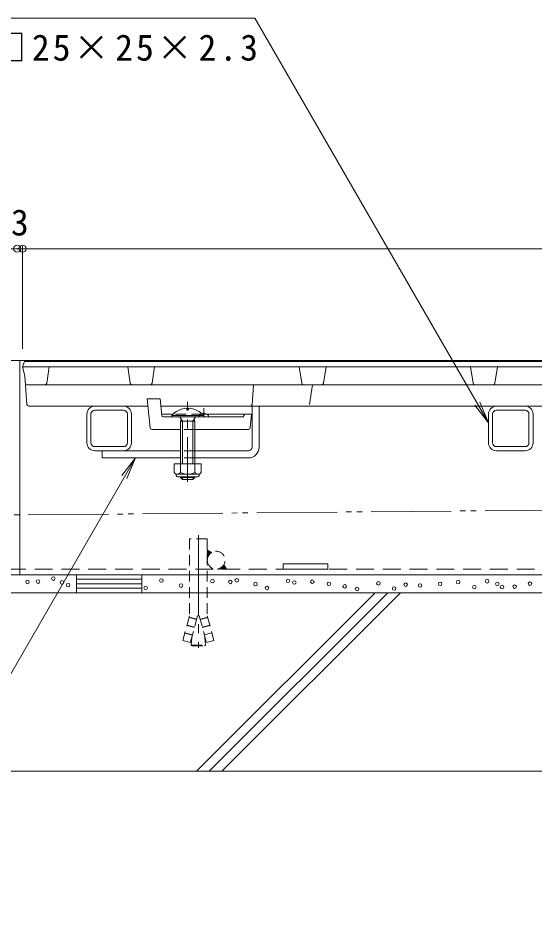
# Model space of a CAD drawing. Units: millimetres at full size, sheet at 1:5; details may follow other scales. Extents: x -1782 to 1922, y -1359 to 1336.
# Drawn here: x -1441 to -1151, y -907 to -400 of the extents above; entities that cross this region are included whole.
import ezdxf
from ezdxf.enums import TextEntityAlignment as Align

# ---------------------------------------------------------------- set-up
doc = ezdxf.new("R2010")
doc.units = ezdxf.units.MM
doc.header["$LTSCALE"] = 5
doc.header["$PDMODE"] = 32
doc.header["$PDSIZE"] = 4
for name, pattern in [('CHAIN1', [8, 5, -1, 1, -1]), ('CHAIN2', [12, 9, -1, 1, -1]), ('DASHED1', [1.8, 1.2, -0.6]), ('DASHED2', [3, 2, -1]), ('DOUBLE_CHAIN2', [12.8, 9, -1, 0.6, -0.6, 0.6, -1])]:
    doc.linetypes.add(name, pattern=pattern)
for name, color, linetype, lineweight in [('4-0_通り芯', 7, 'Continuous', 9), ('4-2_給水施設', 3, 'Continuous', 9), ('4-4_ハッチ', 7, 'Continuous', 9), ('4-5_図形', 7, 'Continuous', 9), ('4-E_補助線（青）', 7, 'Continuous', 9)]:
    doc.layers.add(name, color=color, linetype=linetype, lineweight=lineweight)
doc.styles.add('ＭＳ ゴシック', font='')
doc.styles.get('ＭＳ ゴシック').set_extended_font_data('MS Gothic')

msp = doc.modelspace()

# ---------------------------------------------------------------- linework, layer by layer
at = {"layer": '4-0_通り芯'}
for p, q in [((-249.529, -591.851), (-1629.529, -591.851)), ((-1439.529, -591.851), (-1439.529, -711.851)), ((-1381.508, -617.351), (-1397.508, -617.351)), ((-1309.468, -640.351), (-1309.468, -617.351)), ((-1305.508, -640.351), (-1305.508, -617.351)), ((-1172.529, -617.351), (-1156.529, -617.351)), ((-1402.008, -637.851), (-1402.008, -621.851)), ((-1401.919, -621.851), (-1402.008, -621.851)), ((-1399.708, -637.851), (-1399.708, -621.851)), ((-1381.508, -619.651), (-1397.508, -619.651)), ((-1379.308, -621.851), (-1379.308, -637.851)), ((-1377.008, -637.851), (-1377.008, -621.851)), ((-1177.029, -637.851), (-1177.029, -621.851)), ((-1174.729, -621.851), (-1174.729, -637.851)), ((-1172.529, -619.651), (-1156.529, -619.651)), ((-1154.329, -637.851), (-1154.329, -621.851)), ((-1152.119, -621.851), (-1152.029, -621.851)), ((-1152.029, -637.851), (-1152.029, -621.851)), ((-1381.508, -640.051), (-1397.508, -640.051)), ((-1349.533, -642.351), (-1397.508, -642.351)), ((-1393.508, -646.351), (-1393.508, -642.351)), ((-1311.468, -642.351), (-1341.533, -642.351)), ((-1172.529, -640.051), (-1156.529, -640.051)), ((-1172.529, -642.351), (-1156.529, -642.351)), ((-1349.533, -646.351), (-1393.508, -646.351)), ((-1311.508, -646.351), (-1341.533, -646.351)), ((-1267.029, -705.651), (-1292.029, -705.651)), ((-1292.029, -705.651), (-1292.029, -708.651)), ((-1267.029, -708.651), (-1292.029, -708.651)), ((-1267.029, -705.651), (-1267.029, -708.651)), ((-1641.189, -711.851), (-237.868, -711.851))]:
    msp.add_line(p, q, dxfattribs=at)
at = {"layer": '4-0_通り芯', "color": 4, "linetype": 'CHAIN1'}
msp.add_line((-1345.533, -659.81), (-1345.533, -614.896), dxfattribs=at)
at = {"layer": '4-0_通り芯', "color": 6}
for p, q in [((-1354.433, -622.651), (-1354.433, -623.351)), ((-1354.433, -622.651), (-1336.633, -622.651)), ((-1346.035, -618.562), (-1346.035, -619.351)), ((-1345.033, -619.351), (-1346.033, -619.351)), ((-1345.033, -618.562), (-1345.033, -619.351)), ((-1336.633, -622.651), (-1336.633, -623.351)), ((-1354.433, -623.351), (-1336.633, -623.351)), ((-1349.883, -623.351), (-1348.433, -625.851)), ((-1349.533, -625.851), (-1348.985, -624.901)), ((-1341.556, -625.851), (-1349.533, -625.851)), ((-1349.533, -625.851), (-1349.533, -649.651)), ((-1348.433, -625.851), (-1348.433, -649.651)), ((-1341.183, -623.351), (-1342.633, -625.851)), ((-1342.633, -625.851), (-1342.633, -649.651)), ((-1341.556, -625.851), (-1342.094, -624.92)), ((-1341.533, -625.851), (-1341.533, -649.651)), ((-1341.533, -657.251), (-1349.533, -657.251)), ((-1342.633, -656.951), (-1342.633, -658.351)), ((-1341.533, -656.951), (-1341.533, -657.251))]:
    msp.add_line(p, q, dxfattribs=at)
at = {"layer": '4-0_通り芯', "linetype": 'DASHED1'}
for p, q in [((-1341.533, -642.351), (-1349.533, -642.351)), ((-1341.533, -646.351), (-1349.533, -646.351))]:
    msp.add_line(p, q, dxfattribs=at)
at = {"layer": '4-0_通り芯', "color": 2}
for p, q in [((-1353.033, -649.651), (-1353.033, -654.451)), ((-1338.033, -649.651), (-1353.033, -649.651)), ((-1349.533, -649.651), (-1349.533, -654.451)), ((-1341.533, -649.651), (-1341.533, -654.451)), ((-1338.033, -649.651), (-1338.033, -654.451)), ((-1351.883, -656.201), (-1351.883, -655.36)), ((-1339.783, -655.451), (-1351.283, -655.451)), ((-1351.133, -656.951), (-1339.933, -656.951)), ((-1339.183, -656.201), (-1339.183, -655.36))]:
    msp.add_line(p, q, dxfattribs=at)
at = {"layer": '4-0_通り芯', "linetype": 'DASHED2'}
msp.add_line((-1641.189, -708.651), (-237.868, -708.651), dxfattribs=at)
at = {"layer": '4-0_通り芯', "color": 6}
for points in [[(-1349.533, -656.951), (-1349.533, -657.251), (-1348.433, -658.351)], [(-1348.433, -656.951), (-1348.433, -658.351), (-1342.633, -658.351), (-1341.533, -657.251)]]:
    msp.add_lwpolyline(points, dxfattribs=at)
at = {"layer": '4-0_通り芯'}
for centre, radius, start, end in [((-1397.508, -621.851), 4.5, 90, 180), ((-1381.508, -621.851), 4.5, 0, 90), ((-1172.529, -621.851), 4.5, 90, 180), ((-1156.529, -621.851), 4.5, 0, 90), ((-1397.508, -621.851), 2.2, 90, 180), ((-1381.508, -621.851), 2.2, 0, 90), ((-1172.529, -621.851), 2.2, 90, 180), ((-1156.529, -621.851), 2.2, 0, 90), ((-1397.508, -637.851), 4.5, 180, 270), ((-1397.508, -637.851), 2.2, 180, 270), ((-1381.508, -637.851), 2.2, 270, 0), ((-1381.508, -637.851), 4.5, 270, 0), ((-1172.529, -637.851), 4.5, 180, 270), ((-1172.529, -637.851), 2.2, 180, 270), ((-1156.529, -637.851), 2.2, 270, 0), ((-1156.529, -637.851), 4.5, 270, 0), ((-1311.508, -640.351), 6, 270, 0), ((-1311.468, -640.351), 2, 270, 0)]:
    msp.add_arc(centre, radius, start, end, dxfattribs=at)
at = {"layer": '4-0_通り芯', "color": 6}
for centre, start, end in [((-1345.533, -630.251), 92.45808, 139.50492), ((-1345.633, -630.251), 92.44928, 92.45808), ((-1345.533, -630.251), 40.49508, 87.55072)]:
    msp.add_arc(centre, 11.7, start, end, dxfattribs=at)
at = {"layer": '4-0_通り芯', "color": 2}
for centre, radius, start, end in [((-1351.283, -653.42), 2.031, 210.51797, 329.48203), ((-1351.133, -656.201), 0.75, 180, 270), ((-1345.533, -646.951), 8.5, 241.92867, 298.07147), ((-1339.783, -653.42), 2.031, 210.51451, 329.48514), ((-1339.933, -656.201), 0.75, 270, 0)]:
    msp.add_arc(centre, radius, start, end, dxfattribs=at)
at = {"layer": '4-2_給水施設'}
for p, q in [((-1437.029, -592.351), (-1438.029, -595.351)), ((-1438.029, -595.351), (-1423.164, -595.351)), ((-1436.744, -600.351), (-1438.029, -595.351)), ((-1424.401, -604.499), (-1423.029, -595.351)), ((-1423.164, -595.351), (-441.029, -595.351)), ((-1377.656, -604.499), (-1379.029, -595.351)), ((-1365.401, -604.499), (-1364.029, -595.351)), ((-1281.656, -604.499), (-1283.029, -595.351)), ((-1269.401, -604.499), (-1268.029, -595.351)), ((-1185.656, -604.499), (-1187.029, -595.351)), ((-1173.401, -604.499), (-1172.029, -595.351)), ((-1435.595, -616.422), (-1436.744, -600.351)), ((-443.602, -605.351), (-1435.456, -605.351)), ((-1309.455, -616.431), (-1308.567, -605.351)), ((-1277.201, -616.499), (-1275.529, -605.351)), ((-1434.598, -617.351), (-1367.808, -617.351)), ((-1360.973, -613.351), (-1368.208, -613.351)), ((-1366.599, -629.451), (-1368.208, -613.351)), ((-1360.063, -622.451), (-1360.973, -613.351)), ((-569.529, -617.351), (-1360.573, -617.351)), ((-1353.623, -621.851), (-1360.123, -621.851)), ((-1309.808, -621.851), (-1337.364, -621.851)), ((-1314.473, -623.351), (-1313.473, -621.851)), ((-1310.433, -629.433), (-1309.816, -621.938)), ((-1309.816, -621.938), (-1309.808, -621.851)), ((-1359.068, -623.351), (-1354.433, -623.351)), ((-1336.633, -623.351), (-1314.473, -623.351)), ((-1349.533, -630.351), (-1365.603, -630.351)), ((-1311.43, -630.351), (-1341.533, -630.351))]:
    msp.add_line(p, q, dxfattribs=at)
at = {"layer": '4-2_給水施設', "linetype": 'DASHED1'}
for p, q in [((-1337.364, -621.851), (-1353.623, -621.851)), ((-1336.473, -623.351), (-1336.473, -618.548)), ((-1336.633, -623.351), (-1354.433, -623.351)), ((-1341.533, -630.351), (-1349.533, -630.351))]:
    msp.add_line(p, q, dxfattribs=at)
at = {"layer": '4-2_給水施設'}
msp.add_lwpolyline([(-1437.029, -592.351), (-586.677, -592.351), (-442.029, -592.351)], dxfattribs=at)
for centre, radius, start, end in [((-1435.456, -604.351), 1, 184.09, 270), ((-1425.39, -604.351), 1, 270, 351.46923), ((-1376.668, -604.351), 1, 188.53077, 270), ((-1366.39, -604.351), 1, 270, 351.46923), ((-1280.668, -604.351), 1, 188.53077, 270), ((-1270.39, -604.351), 1, 270, 351.46923), ((-1184.668, -604.351), 1, 188.53077, 270), ((-1174.39, -604.351), 1, 270, 351.46923), ((-1434.598, -616.351), 1, 184.09, 270), ((-1310.452, -616.351), 1, 270, 355.42), ((-1359.068, -622.351), 1, 185.71059, 270), ((-1336.473, -624.351), 3, 19.47122, 112.98713), ((-1365.603, -629.351), 1, 185.71059, 270), ((-1311.43, -629.351), 1, 270, 355.29215)]:
    msp.add_arc(centre, radius, start, end, dxfattribs=at)
at = {"layer": '4-2_給水施設', "linetype": 'DASHED1'}
msp.add_arc((-1336.473, -624.351), 3, 112.98713, 160.52878, dxfattribs=at)
at = {"layer": '4-4_ハッチ'}
for p, q in [((-1431.887, -529.189), (-1623.47, -529.189)), ((-1438.029, -527.689), (-1438.029, -585.351)), ((-1431.887, -529.189), (-434.887, -529.189))]:
    msp.add_line(p, q, dxfattribs=at)
for p in [(-1441.029, -529.189), (-1438.029, -529.189)]:
    msp.add_point(p, dxfattribs=at)
at = {"layer": '4-5_図形'}
for p, q in [((-1576.682, -400.036), (-1307.951, -400.036)), ((-1177.061, -626.745), (-1307.951, -400.036)), ((-1177.061, -626.745), (-1184.67, -616.828)), ((-1177.061, -626.745), (-1181.844, -615.196)), ((-1374.819, -646.351), (-1525.172, -906.771)), ((-1374.819, -646.351), (-1382.428, -656.268)), ((-1374.819, -646.351), (-1379.602, -657.9))]:
    msp.add_line(p, q, dxfattribs=at)
at = {"layer": '4-E_補助線（青）', "linetype": 'DOUBLE_CHAIN2'}
msp.add_line((-237.868, -667.351), (-1641.189, -680.131), dxfattribs=at)
at = {"layer": '4-E_補助線（青）', "linetype": 'DASHED1'}
for p, q in [((-1334.534, -691.651), (-1344.534, -691.651)), ((-1344.534, -691.651), (-1344.529, -734.856)), ((-1334.534, -691.651), (-1334.529, -734.856)), ((-1332.032, -699.321), (-1334.533, -697.877)), ((-1334.533, -697.98), (-1334.467, -697.915)), ((-1334.533, -698.334), (-1334.243, -698.044)), ((-1334.533, -698.688), (-1334.019, -698.174)), ((-1334.533, -699.041), (-1333.795, -698.303)), ((-1334.533, -699.395), (-1333.571, -698.432)), ((-1334.533, -699.748), (-1333.346, -698.562)), ((-1334.533, -700.102), (-1333.122, -698.691)), ((-1334.533, -700.455), (-1332.898, -698.821)), ((-1334.533, -700.809), (-1332.674, -698.95)), ((-1334.533, -701.162), (-1332.45, -699.079)), ((-1334.533, -701.516), (-1332.226, -699.209)), ((-1334.532, -701.869), (-1333.922, -701.259)), ((-1334.532, -702.223), (-1334.218, -701.908)), ((-1334.532, -702.576), (-1334.378, -702.422)), ((-1328.828, -708.529), (-1328.79, -708.673)), ((-1328.586, -708.651), (-1328.473, -708.538)), ((-1328.233, -708.651), (-1327.989, -708.407)), ((-1327.879, -708.651), (-1327.404, -708.176)), ((-1327.526, -708.651), (-1326.508, -707.633)), ((-1327.172, -708.651), (-1325.008, -706.487)), ((-1326.819, -708.651), (-1324.878, -706.711)), ((-1326.465, -708.651), (-1324.749, -706.935)), ((-1326.112, -708.651), (-1324.62, -707.159)), ((-1325.758, -708.651), (-1324.49, -707.383)), ((-1325.55, -706.675), (-1325.137, -706.262)), ((-1325.404, -708.651), (-1324.361, -707.607)), ((-1325.202, -706.151), (-1323.758, -708.651)), ((-1325.051, -708.651), (-1324.231, -707.831)), ((-1324.697, -708.651), (-1324.102, -708.056)), ((-1324.344, -708.651), (-1323.973, -708.28)), ((-1323.99, -708.651), (-1323.843, -708.504)), ((-1344.529, -734.856), (-1348.228, -748.661)), ((-1340.575, -736.942), (-1344.785, -735.814)), ((-1340.523, -736.749), (-1344.734, -735.621)), ((-1340.015, -734.856), (-1344.017, -749.789)), ((-1339.042, -734.856), (-1340.015, -734.856)), ((-1339.042, -734.856), (-1335.041, -749.789)), ((-1338.535, -736.749), (-1334.324, -735.621)), ((-1338.483, -736.942), (-1334.272, -735.814)), ((-1334.529, -734.856), (-1330.83, -748.661)), ((-1342.904, -745.635), (-1347.115, -744.507)), ((-1342.852, -745.442), (-1347.063, -744.314)), ((-1341.739, -741.289), (-1345.95, -740.161)), ((-1341.687, -741.096), (-1345.898, -739.967)), ((-1337.37, -741.096), (-1333.159, -739.967)), ((-1337.318, -741.289), (-1333.107, -740.161)), ((-1336.205, -745.442), (-1331.994, -744.314)), ((-1344.017, -749.789), (-1348.228, -748.661)), ((-1343.529, -751.151), (-1343.23, -746.875)), ((-1335.529, -751.151), (-1335.828, -746.875)), ((-1335.041, -749.789), (-1330.83, -748.661)), ((-1343.529, -751.151), (-1335.529, -751.151)), ((-1343.529, -751.151), (-1343.029, -751.651)), ((-1343.029, -751.651), (-1336.029, -751.651)), ((-1335.529, -751.151), (-1336.029, -751.651))]:
    msp.add_line(p, q, dxfattribs=at)
at = {"layer": '4-E_補助線（青）', "linetype": 'CHAIN2'}
msp.add_line((-1339.529, -689.548), (-1339.529, -752.744), dxfattribs=at)
at = {"layer": '4-E_補助線（青）', "color": 2}
for p, q in [((-1407.791, -711.851), (-1371.266, -711.851)), ((-1407.791, -721.851), (-1407.791, -711.851)), ((-1407.791, -714.351), (-1371.266, -714.351)), ((-1371.266, -711.851), (-1371.266, -721.851)), ((-1407.791, -716.851), (-1371.266, -716.851)), ((-1407.791, -719.351), (-1371.266, -719.351)), ((-237.868, -721.851), (-1641.189, -721.851)), ((-1340.537, -821.851), (-1240.537, -721.851)), ((-1333.466, -821.851), (-1233.466, -721.851)), ((-1326.395, -821.851), (-1226.395, -721.851)), ((-237.868, -821.851), (-1641.189, -821.851))]:
    msp.add_line(p, q, dxfattribs=at)
at = {"layer": '4-E_補助線（青）'}
for centre in [(-1420.755, -713.927), (-1360.226, -714.993), (-1331.65, -715.357), (-1318.027, -714.879), (-1289.345, -715.19), (-1177.779, -715.423), (-1435.254, -715.839), (-1429.359, -715.6), (-1415.975, -716.078), (-1412.468, -717.637), (-1369.038, -719.133), (-1349.232, -717.861), (-1321.612, -715.835), (-1307.511, -717.03), (-1301.059, -719.181), (-1285.76, -716.146), (-1275.723, -715.668), (-1266.402, -716.863), (-1257.559, -718.297), (-1250.628, -719.731), (-1238.678, -716.624), (-1229.835, -719.492), (-1223.382, -717.341), (-1215.302, -717.813), (-1204.069, -716.857), (-1194.031, -715.901), (-1184.949, -718.769), (-1172.043, -716.857), (-1169.38, -718.682), (-1162.37, -718.443), (-1153.766, -716.77)]:
    msp.add_circle(centre, 1, dxfattribs=at)
at = {"layer": '4-E_補助線（青）', "linetype": 'DASHED1'}
for start, end in [(180, 120), (120, 180)]:
    msp.add_arc((-1329.532, -703.651), 5, start, end, dxfattribs=at)

# ---------------------------------------------------------------- texts
at = {"layer": '4-4_ハッチ', "color": 2, "style": 'ＭＳ ゴシック'}
msp.add_text('3', height=14.66, dxfattribs=at).set_placement((-1444.529, -526.189), align=Align.BOTTOM_LEFT)
at = {"layer": '4-5_図形', "color": 2, "insert": (-1573.175, -425.533), "char_height": 14.66, "attachment_point": 7, "style": 'ＭＳ ゴシック'}
msp.add_mtext('\\T1.17;角パイプ\u3000□25×25×2.3', dxfattribs=at)

doc.saveas('drawing.dxf')
